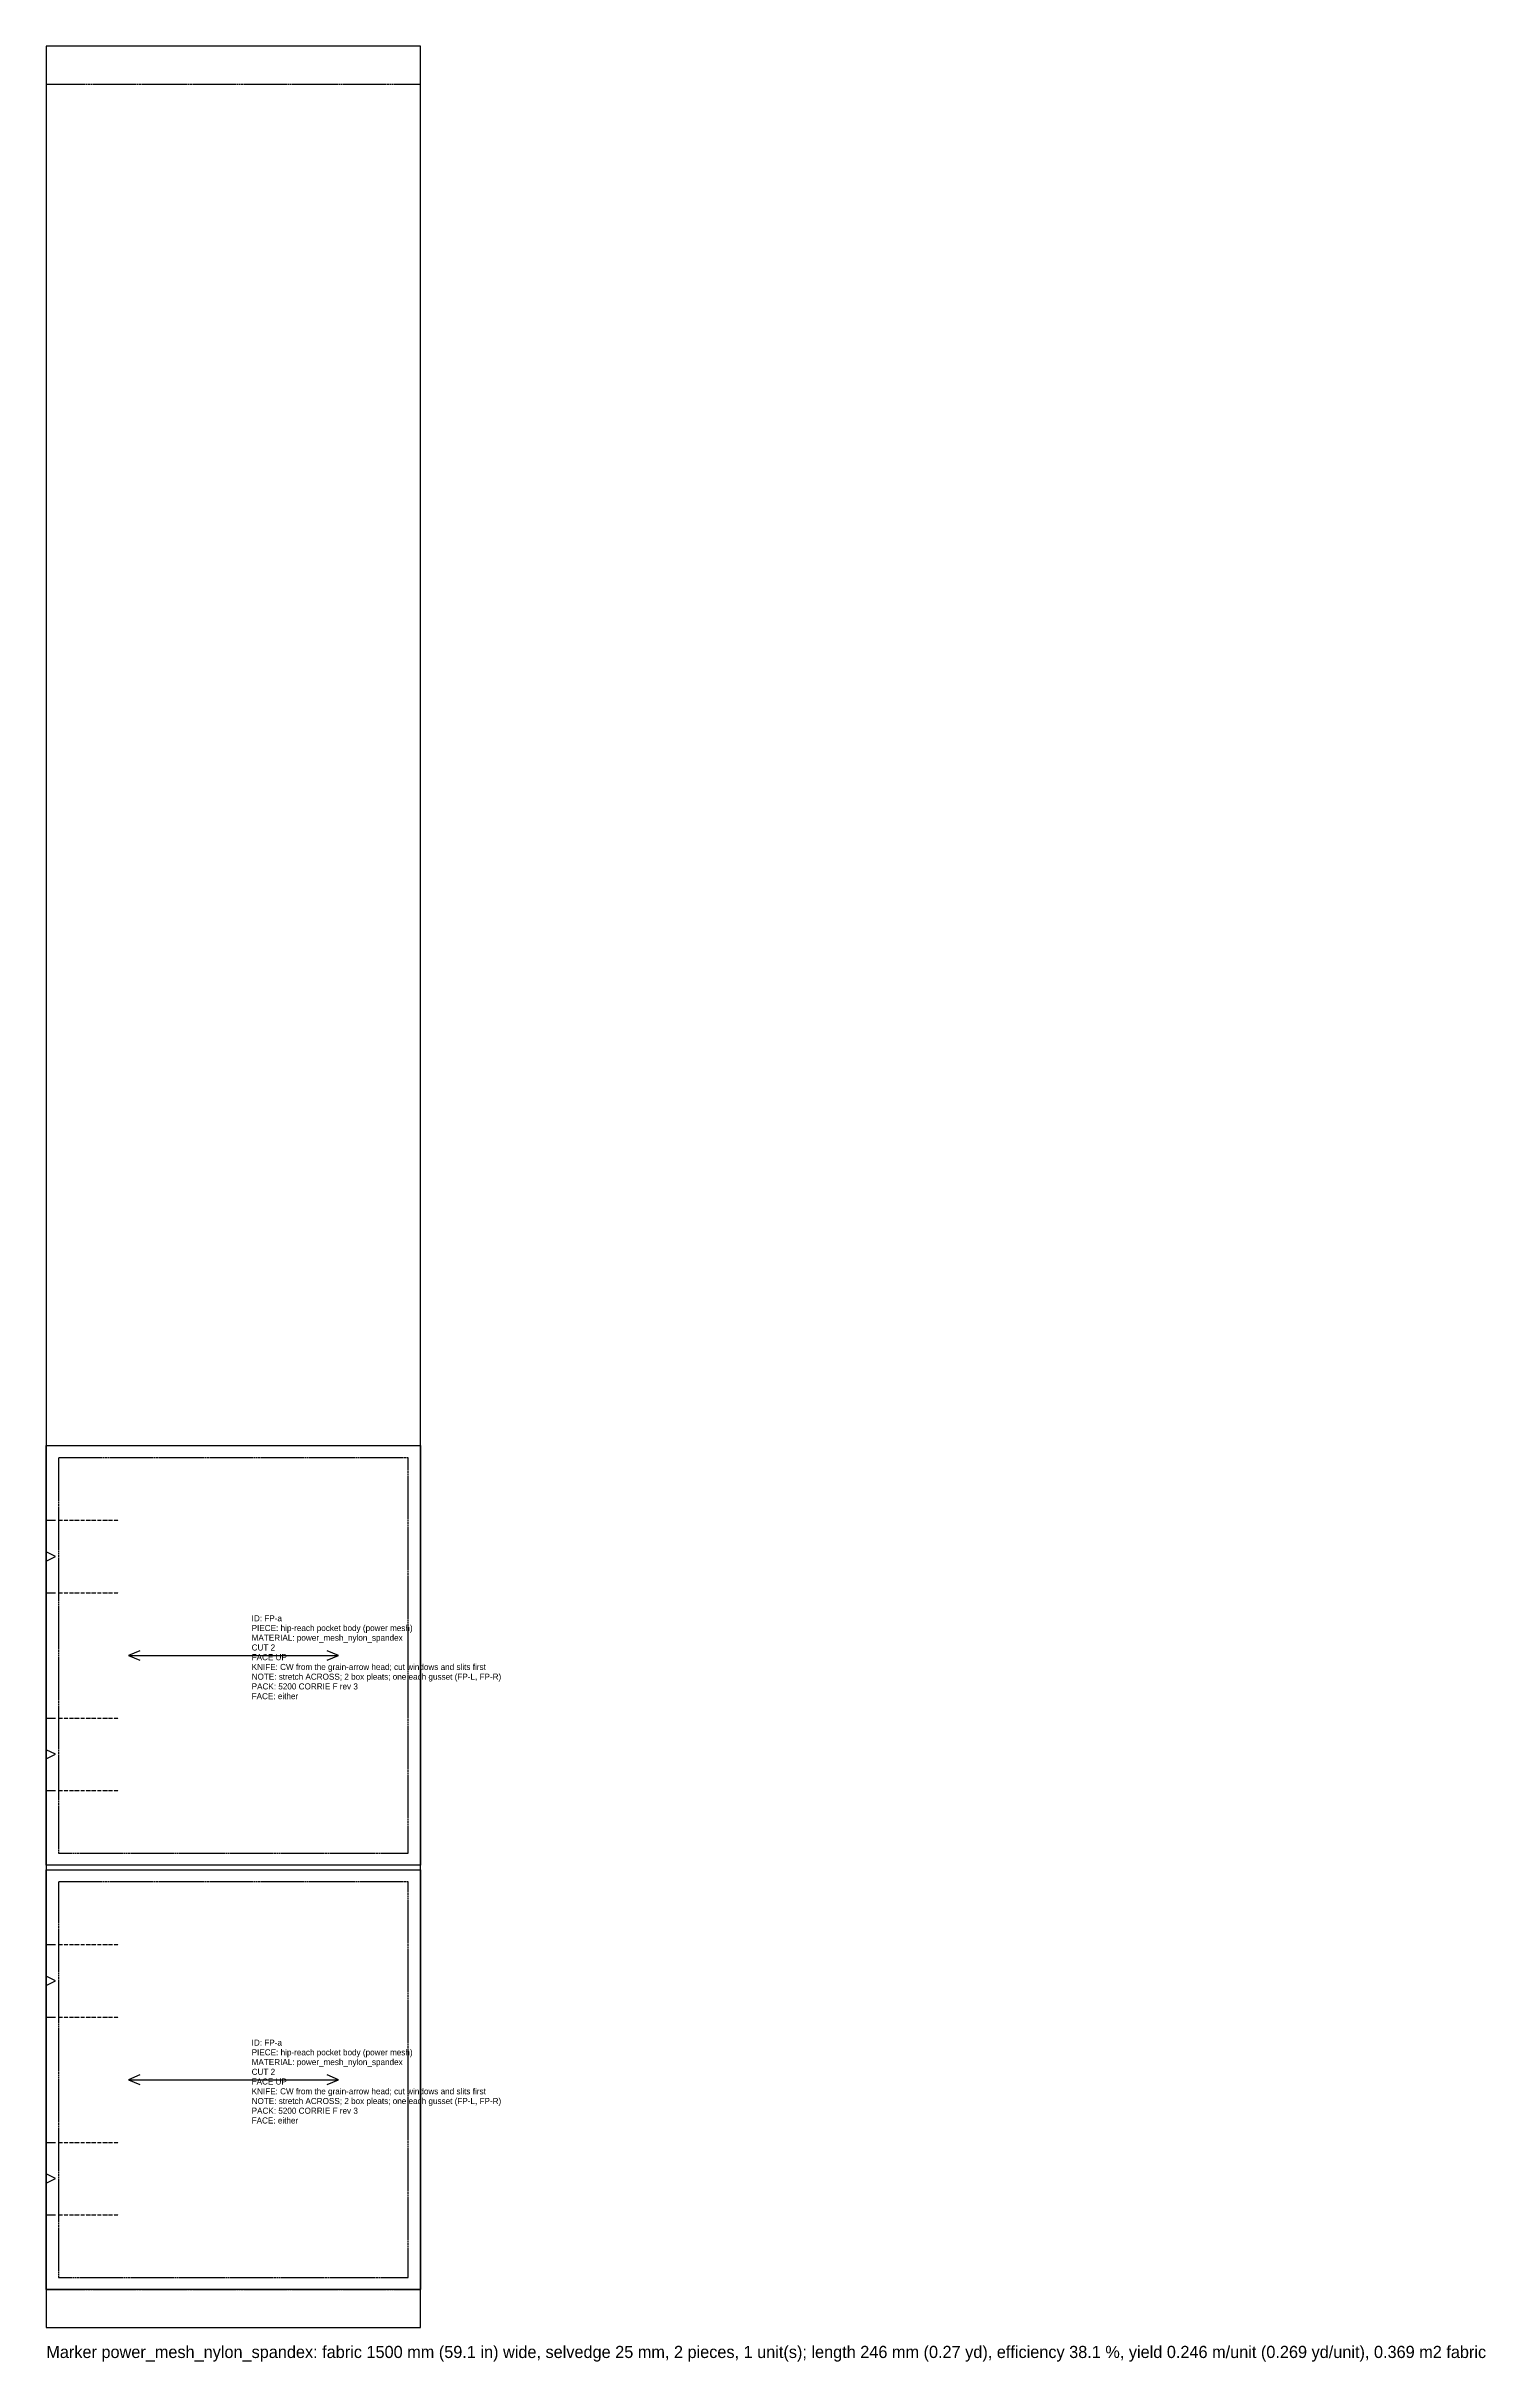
# Model space of a CAD drawing. Header units: millimetres. Extents: x 0 to 946, y -22 to 1500.
import ezdxf

# ---------------------------------------------------------------- set-up
doc = ezdxf.new("R2010")
doc.units = ezdxf.units.MM
doc.linetypes.add('DASHDOT', pattern=[3.556, 2.54, -0.508, 0, -0.508])
doc.linetypes.add('DASHED', pattern=[1.524, 1.27, -0.254])
for name, color, linetype in [('CUT', 7, 'Continuous'), ('GRAIN', 5, 'Continuous'), ('INTERNAL', 6, 'Continuous'), ('NOTCH', 1, 'Continuous'), ('SEW', 3, 'Continuous'), ('TEXT', 2, 'Continuous')]:
    doc.layers.add(name, color=color, linetype=linetype)

msp = doc.modelspace()

# ---------------------------------------------------------------- linework, layer by layer
at = {"layer": 'CUT'}
for points in [[(0, 580), (246, 580), (246, 304), (0, 304)], [(0, 301), (246, 301), (246, 25), (0, 25)]]:
    msp.add_lwpolyline(points, close=True, dxfattribs=at)
at = {"layer": 'GRAIN'}
for points in [[(61.4, 445.1), (54, 442), (61.4, 438.9)], [(54, 442), (192, 442)], [(184.6, 438.9), (192, 442), (184.6, 445.1)], [(61.4, 166.1), (54, 163), (61.4, 159.9)], [(54, 163), (192, 163)], [(184.6, 159.9), (192, 163), (184.6, 166.1)]]:
    msp.add_lwpolyline(points, dxfattribs=at)
at = {"layer": 'INTERNAL', "linetype": 'DASHDOT'}
for points in [[(8, 530.8), (48, 530.8)], [(8, 483.2), (48, 483.2)], [(8, 400.8), (48, 400.8)], [(8, 353.2), (48, 353.2)], [(8, 251.8), (48, 251.8)], [(8, 204.2), (48, 204.2)], [(8, 121.8), (48, 121.8)], [(8, 74.2), (48, 74.2)]]:
    msp.add_lwpolyline(points, dxfattribs=at)
at = {"layer": 'NOTCH'}
for points in [[(0, 530.8), (6, 530.8)], [(0, 504), (6, 507), (0, 510)], [(0, 483.2), (6, 483.2)], [(0, 400.8), (6, 400.8)], [(0, 374), (6, 377), (0, 380)], [(0, 353.2), (6, 353.2)], [(0, 251.8), (6, 251.8)], [(0, 225), (6, 228), (0, 231)], [(0, 204.2), (6, 204.2)], [(0, 121.8), (6, 121.8)], [(0, 95), (6, 98), (0, 101)], [(0, 74.2), (6, 74.2)]]:
    msp.add_lwpolyline(points, dxfattribs=at)
at = {"layer": 'SEW', "linetype": 'DASHED'}
for points in [[(8, 572), (8, 312), (238, 312), (238, 572)], [(8, 293), (8, 33), (238, 33), (238, 293)]]:
    msp.add_lwpolyline(points, close=True, dxfattribs=at)
at = {"layer": 'TEXT', "linetype": 'DASHED'}
for p, q in [((0, 1475), (246, 1475)), ((0, 25), (246, 25))]:
    msp.add_line(p, q, dxfattribs=at)
at = {"layer": 'TEXT'}
msp.add_lwpolyline([(0, 0), (246, 0), (246, 1500), (0, 1500)], close=True, dxfattribs=at)

# ---------------------------------------------------------------- texts
for s, height, p in [('PIECE: hip-reach pocket body (power mesh)', 4, (135, 458)), ('ID: FP-a', 4, (135, 464.4)), ('CUT 2', 4, (135, 445.2)), ('MATERIAL: power_mesh_nylon_spandex', 4, (135, 451.6)), ('FACE UP', 4, (135, 438.8)), ('KNIFE: CW from the grain-arrow head; cut windows and slits first', 4, (135, 432.4)), ('NOTE: stretch ACROSS; 2 box pleats; one each gusset (FP-L, FP-R)', 4, (135, 426)), ('PACK: 5200 CORRIE F rev 3', 4, (135, 419.6)), ('FACE: either', 4, (135, 413.2)), ('PIECE: hip-reach pocket body (power mesh)', 4, (135, 179)), ('ID: FP-a', 4, (135, 185.4)), ('CUT 2', 4, (135, 166.2)), ('MATERIAL: power_mesh_nylon_spandex', 4, (135, 172.6)), ('FACE UP', 4, (135, 159.8)), ('KNIFE: CW from the grain-arrow head; cut windows and slits first', 4, (135, 153.4)), ('NOTE: stretch ACROSS; 2 box pleats; one each gusset (FP-L, FP-R)', 4, (135, 147)), ('PACK: 5200 CORRIE F rev 3', 4, (135, 140.6)), ('FACE: either', 4, (135, 134.2)), ('Marker power_mesh_nylon_spandex: fabric 1500 mm (59.1 in) wide, selvedge 25 mm, 2 pieces, 1 unit(s); length 246 mm (0.27 yd), efficiency 38.1 %, yield 0.246 m/unit (0.269 yd/unit), 0.369 m2 fabric', 8, (0, -20))]:
    msp.add_text(s, height=height, dxfattribs=at).set_placement(p)

doc.saveas('drawing.dxf')
